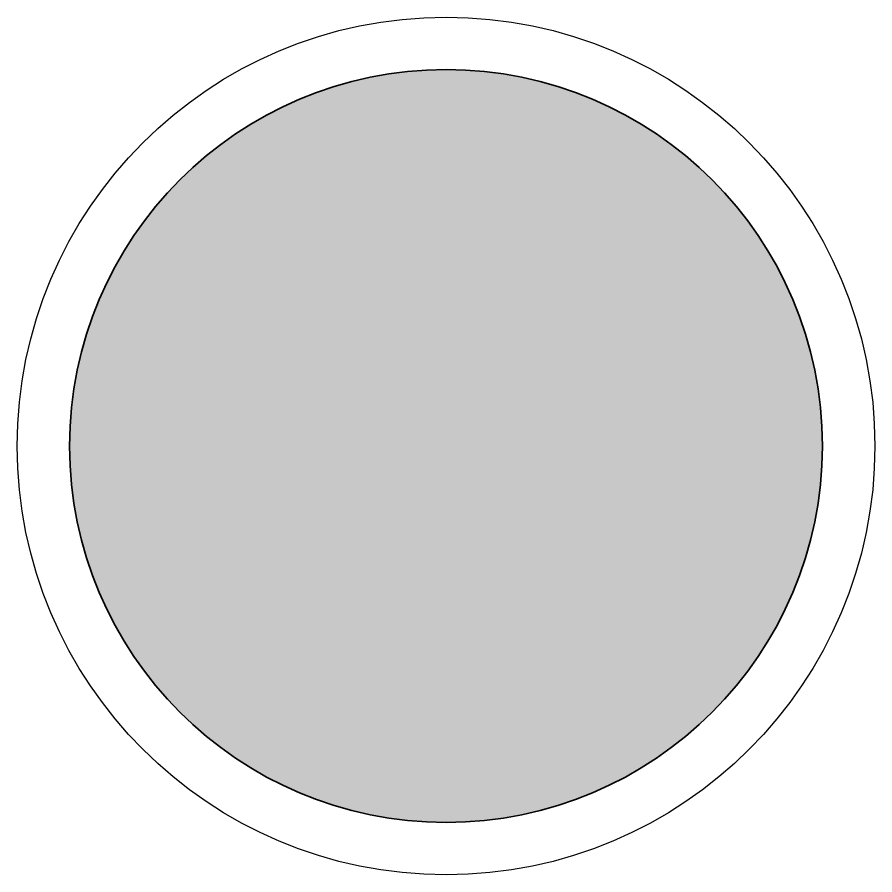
# Model space of a CAD drawing. Header units: metres. Extents: x 180 to 3220, y 13789 to 15035.
# Drawn here: x 1003.267 to 1004.848, y 13938.655 to 13940.235 of the extents above; entities that cross this region are included whole.
import ezdxf
from ezdxf.enums import TextEntityAlignment as Align

# ---------------------------------------------------------------- set-up
doc = ezdxf.new("R2010")
doc.units = ezdxf.units.M
doc.header["$MEASUREMENT"] = 0
doc.layers.add('!!!_1. Дендра_Аварийка_Номера_выноски', color=20, linetype='Continuous', lineweight=40)
doc.styles.add('style1', font='', dxfattribs={"height": 1})
doc.styles.get('style1').set_extended_font_data('Times New Roman Win95')

# ---------------------------------------------------------------- blocks, each defined once
blk = doc.blocks.new('*U25')
at = {"true_color": 0xffffff}
blk.add_hatch(color=7, dxfattribs=at).paths.add_polyline_path([(-0.6492, 0.0001, 1), (0.6488, 0.0001, 1)])
at = {"color": 18, "lineweight": 30, "true_color": 0x000000}
blk.add_circle((-0.0002, 0.0001), 0.7394, dxfattribs=at)
at = {"color": 18, "lineweight": 35, "true_color": 0x000000}
blk.add_circle((-0.0002, 0.0001), 0.649, dxfattribs=at)
at = {"style": 'style1', "flags": 1}
blk.add_attdef('ХАР.ТОЧКА', text='', height=1.76, dxfattribs=at).set_placement((-0.0548, 2.4714), align=Align.MIDDLE_CENTER)

msp = doc.modelspace()

# ---------------------------------------------------------------- block references
at = {"layer": '!!!_1. Дендра_Аварийка_Номера_выноски', "xscale": 1.068974407721007, "yscale": 1.068974407721007, "zscale": 1.068974407721007}
msp.add_blockref('*U25', (1004.0576, 13939.4448), dxfattribs=at)

doc.saveas('drawing.dxf')
